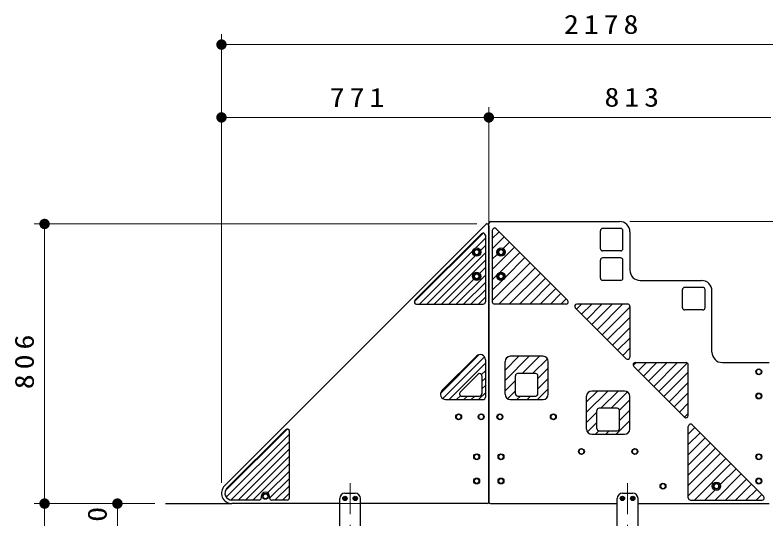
# Model space of a CAD drawing. Units: millimetres on the paper, scale 1:30. Extents: x -385 to 0, y -5 to 267.
# Drawn here: x -315 to -243, y 85.1 to 133.5 of the extents above; entities that cross this region are included whole.
import ezdxf

# ---------------------------------------------------------------- set-up
doc = ezdxf.new("R2010")
doc.units = ezdxf.units.MM
doc.linetypes.add('USER1', pattern=[4.5, 2.5, -2])
doc.linetypes.add('USER2', pattern=[6, 3, -1, 1, -1])
doc.layers.add('1_30', color=7, linetype='Continuous', lineweight=25)
doc.styles.add('ＭＳ ゴシック', font='')
doc.styles.get('ＭＳ ゴシック').set_extended_font_data('MS Gothic')

# ---------------------------------------------------------------- blocks, each defined once
blk = doc.blocks.new('filled_dot')
at = {"color": 0, "linetype": 'Continuous', "lineweight": -2, "const_width": 1.25}
blk.add_lwpolyline([(-0.625, 0, 1), (0.625, 0, 1)], format="xyb", close=True, dxfattribs=at)

msp = doc.modelspace()

# ---------------------------------------------------------------- linework, layer by layer
at = {"layer": '1_30', "lineweight": 13}
for p, q in [((-295.194, 124.609), (-295.194, 131.609)), ((-295.194, 130.609), (-222.597, 130.609)), ((-295.194, 88.503), (-295.194, 124.609)), ((-269.503, 113.401), (-269.503, 124.609)), ((-269.503, 114.442), (-269.503, 124.609)), ((-295.194, 123.609), (-269.503, 123.609)), ((-269.503, 123.609), (-242.397, 123.609)), ((-270.669, 113.373), (-313.194, 113.373)), ((-312.194, 86.503), (-312.194, 113.373)), ((-255.95, 113.609), (-202.715, 113.609)), ((-301.585, 86.503), (-313.194, 86.503)), ((-301.585, 86.503), (-313.194, 86.503)), ((-312.194, 69.836), (-312.194, 86.503)), ((-305.194, 81.169), (-305.194, 86.503))]:
    msp.add_line(p, q, dxfattribs=at)
at = {"layer": '1_30', "color": 4}
for p, q in [((-269.787, 113.324), (-294.901, 88.21)), ((-269.503, 113.206), (-269.503, 86.669)), ((-270.206, 112.434), (-276.6, 106.039)), ((-269.836, 112.281), (-269.836, 105.886)), ((-276.447, 105.669), (-270.053, 105.669)), ((-274.006, 97.356), (-270.69, 100.673)), ((-269.836, 100.319), (-269.836, 96.719)), ((-272.271, 97.206), (-270.539, 98.938)), ((-270.169, 98.784), (-270.169, 97.053)), ((-272.118, 96.836), (-270.386, 96.836)), ((-273.653, 96.503), (-270.053, 96.503)), ((-289.039, 93.601), (-294.666, 87.974)), ((-288.669, 87.053), (-288.669, 93.447)), ((-291.585, 86.836), (-294.194, 86.836)), ((-283.869, 86.503), (-294.194, 86.503)), ((-291.368, 87.198), (-291.368, 87.053)), ((-290.568, 87.198), (-290.568, 87.053)), ((-288.886, 86.836), (-290.351, 86.836)), ((-269.669, 86.503), (-281.803, 86.503))]:
    msp.add_line(p, q, dxfattribs=at)
at = {"layer": '1_30', "color": 1}
for p, q in [((-269.503, 86.669), (-269.503, 113.442)), ((-269.336, 113.609), (-256.95, 113.609)), ((-269.169, 112.752), (-269.169, 105.886)), ((-268.799, 112.905), (-261.933, 106.039)), ((-258.783, 110.992), (-258.783, 112.725)), ((-256.833, 112.942), (-258.566, 112.942)), ((-256.616, 110.992), (-256.616, 112.725)), ((-255.95, 112.609), (-255.95, 108.942)), ((-256.833, 110.775), (-258.566, 110.775)), ((-258.783, 108.159), (-258.783, 109.892)), ((-256.833, 110.109), (-258.566, 110.109)), ((-256.616, 108.159), (-256.616, 109.892)), ((-256.833, 107.942), (-258.566, 107.942)), ((-254.95, 107.942), (-249.064, 107.942)), ((-250.897, 105.325), (-250.897, 107.059)), ((-248.947, 107.275), (-250.68, 107.275)), ((-248.73, 105.325), (-248.73, 107.059)), ((-248.064, 101.056), (-248.064, 106.942)), ((-262.087, 105.669), (-268.953, 105.669)), ((-261.194, 105.3), (-256.32, 100.426)), ((-256.166, 105.669), (-261.04, 105.669)), ((-255.95, 105.453), (-255.95, 100.579)), ((-248.947, 105.109), (-250.68, 105.109)), ((-264.294, 100.653), (-267.444, 100.653)), ((-267.944, 97.003), (-267.944, 100.153)), ((-263.794, 97.003), (-263.794, 100.153)), ((-255.58, 99.686), (-250.706, 94.812)), ((-255.427, 100.056), (-250.553, 100.056)), ((-250.336, 94.965), (-250.336, 99.839)), ((-247.064, 100.056), (-242.564, 100.056)), ((-266.953, 97.053), (-266.953, 98.786)), ((-265.003, 99.003), (-266.736, 99.003)), ((-264.786, 97.053), (-264.786, 98.786)), ((-256.461, 97.319), (-259.611, 97.319)), ((-266.736, 96.836), (-265.003, 96.836)), ((-260.111, 93.669), (-260.111, 96.819)), ((-255.961, 93.669), (-255.961, 96.819)), ((-267.444, 96.503), (-264.294, 96.503)), ((-259.119, 93.719), (-259.119, 95.453)), ((-257.169, 95.669), (-258.903, 95.669)), ((-256.953, 93.719), (-256.953, 95.453)), ((-250.336, 87.053), (-250.336, 93.919)), ((-249.966, 94.072), (-243.1, 87.206)), ((-259.611, 93.169), (-256.461, 93.169)), ((-258.903, 93.503), (-257.169, 93.503)), ((-269.336, 86.503), (-257.203, 86.503)), ((-255.136, 86.503), (-242.564, 86.503)), ((-250.119, 86.836), (-243.253, 86.836))]:
    msp.add_line(p, q, dxfattribs=at)
at = {"layer": '1_30', "color": 2, "lineweight": 13}
for p, q in [((-276.664, 105.881), (-270.047, 112.497)), ((-269.169, 111.961), (-268.512, 112.618)), ((-270.785, 111.052), (-269.836, 112.002)), ((-269.169, 110.971), (-268.017, 112.123)), ((-270.302, 110.828), (-269.836, 111.295)), ((-269.169, 108.991), (-267.027, 111.133)), ((-268.135, 111.015), (-267.522, 111.628)), ((-276.168, 105.669), (-271.052, 110.786)), ((-275.461, 105.669), (-270.828, 110.302)), ((-274.754, 105.669), (-269.836, 110.587)), ((-269.169, 109.981), (-268.682, 110.469)), ((-268.452, 108.719), (-266.532, 110.638)), ((-274.047, 105.669), (-269.836, 109.88)), ((-269.169, 106.022), (-265.542, 109.648)), ((-267.95, 108.231), (-266.037, 110.143)), ((-270.388, 108.621), (-269.836, 109.173)), ((-268.531, 105.669), (-265.047, 109.153)), ((-272.633, 105.669), (-269.836, 108.466)), ((-269.169, 108.001), (-268.719, 108.452)), ((-267.541, 105.669), (-264.553, 108.658)), ((-266.552, 105.669), (-264.058, 108.163)), ((-273.34, 105.669), (-270.954, 108.055)), ((-271.926, 105.669), (-269.836, 107.759)), ((-269.169, 107.012), (-268.23, 107.95)), ((-265.562, 105.669), (-263.563, 107.669)), ((-271.218, 105.669), (-269.836, 107.052)), ((-264.572, 105.669), (-263.068, 107.174)), ((-263.582, 105.669), (-262.573, 106.679)), ((-270.511, 105.669), (-269.836, 106.345)), ((-262.592, 105.669), (-262.078, 106.184)), ((-261.088, 105.194), (-260.612, 105.669)), ((-260.593, 104.699), (-259.622, 105.669)), ((-260.098, 104.204), (-258.632, 105.669)), ((-259.603, 103.709), (-257.642, 105.669)), ((-259.108, 103.214), (-256.652, 105.669)), ((-258.613, 102.719), (-255.95, 105.382)), ((-258.118, 102.224), (-255.95, 104.392)), ((-257.623, 101.729), (-255.95, 103.402)), ((-257.128, 101.234), (-255.95, 102.412)), ((-256.633, 100.739), (-255.95, 101.422)), ((-274.146, 97.085), (-270.419, 100.813)), ((-273.934, 96.59), (-269.923, 100.601)), ((-267.944, 98.337), (-265.629, 100.653)), ((-267.944, 99.327), (-266.619, 100.653)), ((-267.898, 100.364), (-267.655, 100.606)), ((-266.289, 99.003), (-264.639, 100.653)), ((-265.299, 99.003), (-263.876, 100.426)), ((-273.314, 96.503), (-269.836, 99.981)), ((-264.786, 98.526), (-263.794, 99.517)), ((-255.629, 99.763), (-255.336, 100.056)), ((-255.148, 99.254), (-254.346, 100.056)), ((-254.653, 98.759), (-253.356, 100.056)), ((-254.158, 98.264), (-252.366, 100.056)), ((-253.663, 97.769), (-251.376, 100.056)), ((-253.168, 97.274), (-250.427, 100.015)), ((-270.205, 98.904), (-269.836, 99.274)), ((-252.673, 96.779), (-250.336, 99.116)), ((-270.169, 98.233), (-269.836, 98.567)), ((-267.944, 97.347), (-266.953, 98.339)), ((-264.786, 97.536), (-263.794, 98.527)), ((-252.178, 96.284), (-250.336, 98.126)), ((-270.169, 97.526), (-269.836, 97.86)), ((-267.717, 96.584), (-266.953, 97.349)), ((-264.829, 96.503), (-263.794, 97.537)), ((-260.111, 95.281), (-258.072, 97.319)), ((-260.111, 96.271), (-259.062, 97.319)), ((-258.732, 95.669), (-257.083, 97.319)), ((-272.607, 96.503), (-272.237, 96.872)), ((-271.9, 96.503), (-271.566, 96.836)), ((-271.193, 96.503), (-270.859, 96.836)), ((-270.486, 96.503), (-269.836, 97.152)), ((-266.809, 96.503), (-266.475, 96.836)), ((-265.819, 96.503), (-265.485, 96.836)), ((-257.742, 95.669), (-256.179, 97.233)), ((-251.683, 95.789), (-250.336, 97.136)), ((-256.953, 95.469), (-255.961, 96.461)), ((-251.188, 95.294), (-250.336, 96.146)), ((-260.111, 94.291), (-259.119, 95.283)), ((-256.953, 94.479), (-255.961, 95.471)), ((-250.693, 94.8), (-250.336, 95.156)), ((-257.273, 93.169), (-255.961, 94.481)), ((-260.024, 93.388), (-259.119, 94.293)), ((-250.336, 93.177), (-249.703, 93.809)), ((-294.824, 87.72), (-288.881, 93.664)), ((-294.731, 87.107), (-288.669, 93.168)), ((-259.253, 93.169), (-258.919, 93.503)), ((-258.263, 93.169), (-257.929, 93.503)), ((-256.222, 93.23), (-256.022, 93.43)), ((-250.336, 92.187), (-249.208, 93.314)), ((-294.288, 86.843), (-288.669, 92.461)), ((-250.336, 91.197), (-248.713, 92.819)), ((-250.336, 90.207), (-248.218, 92.324)), ((-293.587, 86.836), (-288.669, 91.754)), ((-250.336, 89.217), (-247.723, 91.829)), ((-292.88, 86.836), (-288.669, 91.047)), ((-250.336, 88.227), (-247.228, 91.334)), ((-250.336, 87.237), (-246.733, 90.839)), ((-292.173, 86.836), (-288.669, 90.34)), ((-249.747, 86.836), (-246.238, 90.344)), ((-290.761, 87.541), (-288.669, 89.633)), ((-247.268, 88.325), (-245.743, 89.849)), ((-290.567, 87.028), (-288.669, 88.926)), ((-247.767, 86.836), (-245.248, 89.354)), ((-246.777, 86.836), (-244.754, 88.859)), ((-290.052, 86.836), (-288.669, 88.219)), ((-245.787, 86.836), (-244.259, 88.364)), ((-289.345, 86.836), (-288.669, 87.512)), ((-248.757, 86.836), (-247.792, 87.801)), ((-244.797, 86.836), (-243.764, 87.87)), ((-243.807, 86.836), (-243.269, 87.375))]:
    msp.add_line(p, q, dxfattribs=at)
at = {"layer": '1_30', "color": 2, "linetype": 'USER2', "lineweight": 13}
for p, q in [((-282.836, 88.473), (-282.836, 68.179)), ((-256.169, 88.473), (-256.169, 68.179))]:
    msp.add_line(p, q, dxfattribs=at)
at = {"layer": '1_30', "color": 2}
for p, q in [((-283.336, 87.503), (-282.336, 87.503)), ((-256.669, 87.503), (-255.669, 87.503)), ((-283.836, 81.17), (-283.836, 87.003)), ((-281.836, 81.17), (-281.836, 87.003)), ((-257.169, 81.17), (-257.169, 87.003)), ((-255.169, 81.17), (-255.169, 87.003))]:
    msp.add_line(p, q, dxfattribs=at)
at = {"layer": '1_30'}
msp.add_line((-300.585, 86.503), (-294.194, 86.503), dxfattribs=at)
at = {"layer": '1_30', "color": 4, "linetype": 'USER1', "lineweight": 13}
msp.add_line((-281.803, 86.503), (-283.869, 86.503), dxfattribs=at)
at = {"layer": '1_30', "color": 4, "lineweight": 13}
for p, q in [((-283.413, 87.003), (-283.374, 87.069)), ((-283.374, 86.936), (-283.413, 87.003)), ((-283.374, 87.069), (-283.297, 87.069)), ((-283.297, 86.936), (-283.374, 86.936)), ((-283.297, 87.069), (-283.259, 87.003)), ((-283.259, 87.003), (-283.297, 86.936)), ((-282.374, 87.069), (-282.413, 87.003)), ((-282.413, 87.003), (-282.374, 86.936)), ((-282.297, 87.069), (-282.374, 87.069)), ((-282.374, 86.936), (-282.297, 86.936)), ((-282.259, 87.003), (-282.297, 87.069)), ((-282.297, 86.936), (-282.259, 87.003)), ((-256.746, 87.003), (-256.708, 87.069)), ((-256.708, 86.936), (-256.746, 87.003)), ((-256.708, 87.069), (-256.631, 87.069)), ((-256.631, 86.936), (-256.708, 86.936)), ((-256.631, 87.069), (-256.592, 87.003)), ((-256.592, 87.003), (-256.631, 86.936)), ((-255.708, 87.069), (-255.746, 87.003)), ((-255.746, 87.003), (-255.708, 86.936)), ((-255.631, 87.069), (-255.708, 87.069)), ((-255.708, 86.936), (-255.631, 86.936)), ((-255.592, 87.003), (-255.631, 87.069)), ((-255.631, 86.936), (-255.592, 87.003))]:
    msp.add_line(p, q, dxfattribs=at)
at = {"layer": '1_30', "color": 4}
for centre in [(-270.669, 110.669), (-270.669, 108.336)]:
    msp.add_circle(centre, 0.4, dxfattribs=at)
at = {"layer": '1_30', "color": 1}
for centre in [(-268.336, 110.669), (-268.336, 108.336), (-247.636, 88.169)]:
    msp.add_circle(centre, 0.4, dxfattribs=at)
at = {"layer": '1_30', "color": 232}
for centre in [(-270.669, 110.669), (-268.336, 110.669), (-270.669, 108.336), (-268.336, 108.336), (-243.564, 99.169), (-243.564, 96.836), (-272.403, 94.836), (-270.236, 94.836), (-268.436, 94.836), (-263.303, 94.836), (-260.603, 91.503), (-255.469, 91.503), (-270.669, 91.003), (-268.336, 91.003), (-243.564, 91.003), (-270.669, 88.669), (-268.336, 88.669), (-243.564, 88.669), (-252.769, 88.169), (-247.636, 88.169), (-290.968, 87.198)]:
    msp.add_circle(centre, 0.283, dxfattribs=at)
at = {"layer": '1_30', "color": 232, "lineweight": 13}
for centre in [(-270.669, 110.669), (-268.336, 110.669), (-270.669, 108.336), (-268.336, 108.336), (-243.564, 99.169), (-243.564, 96.836), (-272.403, 94.836), (-270.236, 94.836), (-268.436, 94.836), (-263.303, 94.836), (-260.603, 91.503), (-255.469, 91.503), (-270.669, 91.003), (-268.336, 91.003), (-243.564, 91.003), (-270.669, 88.669), (-268.336, 88.669), (-243.564, 88.669), (-252.769, 88.169), (-247.636, 88.169), (-290.968, 87.198)]:
    msp.add_circle(centre, 0.217, dxfattribs=at)
at = {"layer": '1_30'}
for centre in [(-283.336, 87.003), (-282.336, 87.003), (-256.669, 87.003), (-255.669, 87.003)]:
    msp.add_circle(centre, 0.208, dxfattribs=at)
at = {"layer": '1_30', "color": 3}
for centre in [(-283.336, 87.003), (-282.336, 87.003), (-256.669, 87.003), (-255.669, 87.003)]:
    msp.add_circle(centre, 0.175, dxfattribs=at)
at = {"layer": '1_30', "color": 4, "lineweight": 13}
for centre, radius in [((-283.336, 87.003), 0.136), ((-283.336, 87.003), 0.077), ((-282.336, 87.003), 0.136), ((-282.336, 87.003), 0.077), ((-256.669, 87.003), 0.136), ((-256.669, 87.003), 0.077), ((-255.669, 87.003), 0.136), ((-255.669, 87.003), 0.077)]:
    msp.add_circle(centre, radius, dxfattribs=at)
at = {"layer": '1_30', "color": 2}
for centre in [(-283.336, 87.003), (-282.336, 87.003), (-256.669, 87.003), (-255.669, 87.003)]:
    msp.add_circle(centre, 0.133, dxfattribs=at)
at = {"layer": '1_30', "color": 4}
for centre, radius, start, end in [((-269.669, 113.206), 0.167, 0, 135), ((-270.053, 112.281), 0.217, 0, 135), ((-276.447, 105.886), 0.217, 135, 270), ((-270.053, 105.886), 0.217, 270, 0), ((-270.336, 100.319), 0.5, 0, 135), ((-270.386, 98.784), 0.217, 0, 135), ((-273.653, 97.003), 0.5, 135, 270), ((-272.118, 97.053), 0.217, 135, 270), ((-270.386, 97.053), 0.217, 270, 0), ((-270.053, 96.719), 0.217, 270, 0), ((-288.886, 93.447), 0.217, 0, 135), ((-294.194, 87.503), 1, 135, 270), ((-294.194, 87.503), 0.667, 135, 270), ((-290.968, 87.198), 0.4, 0, 180), ((-291.585, 87.053), 0.217, 270, 0), ((-290.351, 87.053), 0.217, 180, 270), ((-288.886, 87.053), 0.217, 270, 0), ((-269.669, 86.669), 0.167, 270, 0)]:
    msp.add_arc(centre, radius, start, end, dxfattribs=at)
at = {"layer": '1_30', "color": 1}
for centre, radius, start, end in [((-269.336, 113.442), 0.167, 90, 180), ((-256.95, 112.609), 1, 0, 90), ((-268.953, 112.752), 0.217, 45, 180), ((-258.566, 112.725), 0.217, 90, 180), ((-256.833, 112.725), 0.217, 0, 90), ((-258.566, 110.992), 0.217, 180, 270), ((-256.833, 110.992), 0.217, 270, 0), ((-258.566, 109.892), 0.217, 90, 180), ((-256.833, 109.892), 0.217, 0, 90), ((-254.95, 108.942), 1, 180, 270), ((-258.566, 108.159), 0.217, 180, 270), ((-256.833, 108.159), 0.217, 270, 0), ((-249.064, 106.942), 1, 0, 90), ((-250.68, 107.059), 0.217, 90, 180), ((-248.947, 107.059), 0.217, 0, 90), ((-262.087, 105.886), 0.217, 270, 45), ((-268.953, 105.886), 0.217, 180, 270), ((-261.04, 105.453), 0.217, 90, 225), ((-256.166, 105.453), 0.217, 0, 90), ((-250.68, 105.325), 0.217, 180, 270), ((-248.947, 105.325), 0.217, 270, 0), ((-247.064, 101.056), 1, 180, 270), ((-267.444, 100.153), 0.5, 90, 180), ((-264.294, 100.153), 0.5, 0, 90), ((-256.166, 100.579), 0.217, 225, 0), ((-255.427, 99.839), 0.217, 90, 225), ((-250.553, 99.839), 0.217, 0, 90), ((-266.736, 98.786), 0.217, 90, 180), ((-265.003, 98.786), 0.217, 0, 90), ((-259.611, 96.819), 0.5, 90, 180), ((-256.461, 96.819), 0.5, 0, 90), ((-267.444, 97.003), 0.5, 180, 270), ((-266.736, 97.053), 0.217, 180, 270), ((-265.003, 97.053), 0.217, 270, 0), ((-264.294, 97.003), 0.5, 270, 0), ((-258.903, 95.453), 0.217, 90, 180), ((-257.169, 95.453), 0.217, 0, 90), ((-250.553, 94.965), 0.217, 225, 0), ((-258.903, 93.719), 0.217, 180, 270), ((-257.169, 93.719), 0.217, 270, 0), ((-250.119, 93.919), 0.217, 45, 180), ((-259.611, 93.669), 0.5, 180, 270), ((-256.461, 93.669), 0.5, 270, 0), ((-243.253, 87.053), 0.217, 270, 45), ((-269.336, 86.669), 0.167, 180, 270), ((-250.119, 87.053), 0.217, 180, 270)]:
    msp.add_arc(centre, radius, start, end, dxfattribs=at)
at = {"layer": '1_30', "color": 2}
for centre, start, end in [((-283.336, 87.003), 90, 180), ((-282.336, 87.003), 0, 90), ((-256.669, 87.003), 90, 180), ((-255.669, 87.003), 0, 90)]:
    msp.add_arc(centre, 0.5, start, end, dxfattribs=at)
at = {"layer": '1_30', "color": 4, "linetype": 'USER1', "lineweight": 13}
msp.add_arc((-292.256, 87.187), 0.767, 296.85247, 297, dxfattribs=at)
at = {"layer": '1_30', "color": 2, "linetype": 'USER1', "lineweight": 13}
msp.add_arc((-292.256, 87.187), 0.767, 296.85247, 297, dxfattribs=at)

# ---------------------------------------------------------------- block references
at = {"layer": '1_30', "lineweight": 13, "xscale": 0.4, "yscale": 0.4}
for p in [(-295.194, 130.609), (-295.194, 123.609), (-269.503, 123.609)]:
    msp.add_blockref('filled_dot', p, dxfattribs=at)
for p, rotation in [((-269.503, 123.609), 180), ((-312.194, 113.373), 270), ((-312.194, 86.503), 270), ((-312.194, 86.503), 90), ((-305.194, 86.503), 270)]:
    msp.add_blockref('filled_dot', p, dxfattribs=dict(at, rotation=rotation))

# ---------------------------------------------------------------- texts
at = {"layer": '1_30', "char_height": 1.833, "attachment_point": 8, "style": 'ＭＳ ゴシック'}
for s, insert in [('\\T1.33;\\W1.15;2178', (-258.468, 131.609)), ('\\T1.33;\\W1.15;771', (-281.932, 124.609)), ('\\T1.33;\\W1.15;813', (-255.533, 124.609))]:
    msp.add_mtext(s, dxfattribs=dict(at, insert=insert))
at = {"layer": '1_30', "char_height": 1.833, "attachment_point": 8, "rotation": 90, "style": 'ＭＳ ゴシック'}
for s, insert in [('\\T1.33;\\W1.15;806', (-313.194, 100.353)), ('\\T1.33;\\W1.15;160', (-306.194, 83.798))]:
    msp.add_mtext(s, dxfattribs=dict(at, insert=insert))

doc.saveas('drawing.dxf')
